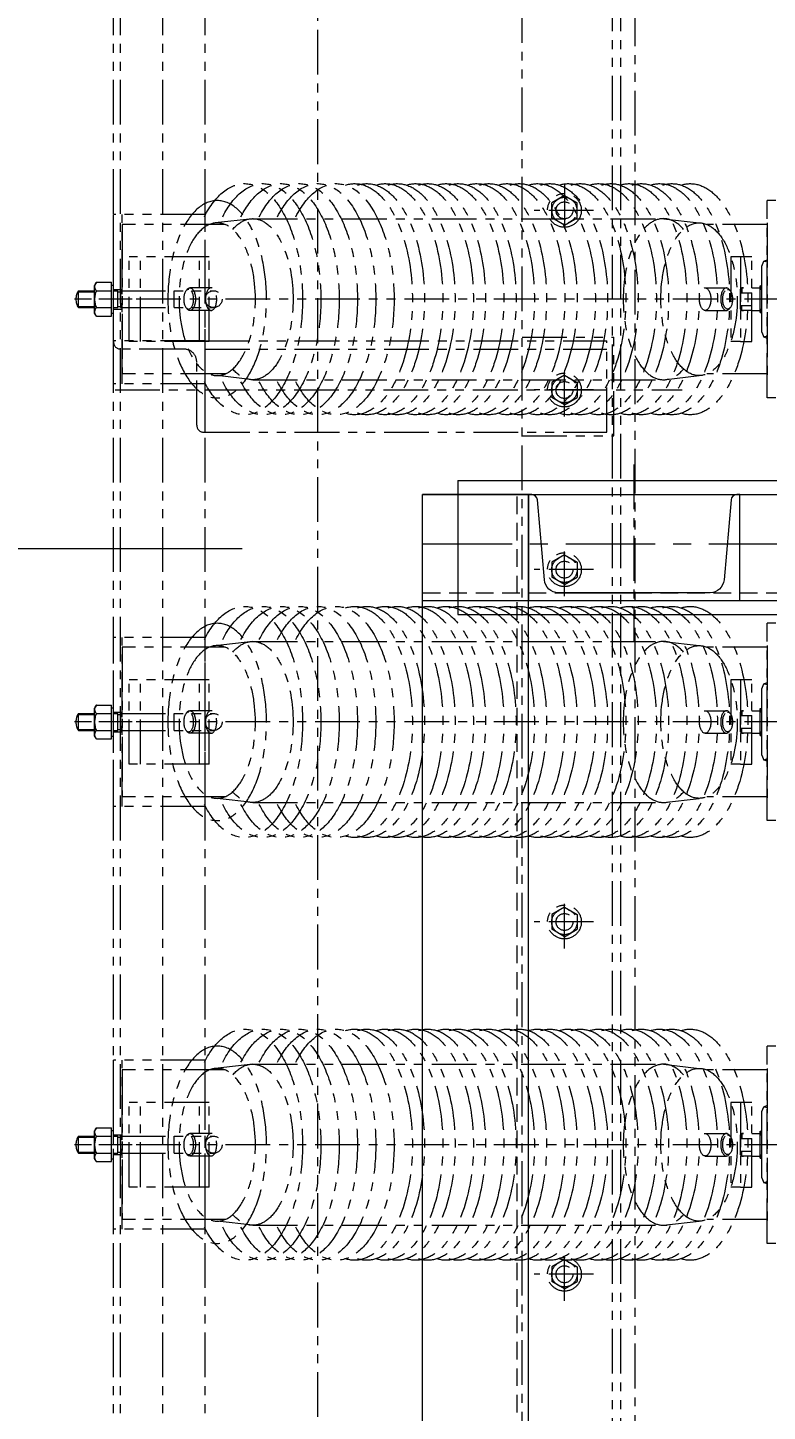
# Model space of a CAD drawing. Header units: millimetres. Extents: x -243837 to -5443, y 40 to 285140.
# Drawn here: x -191716 to -191191, y 78902 to 79884 of the extents above; entities that cross this region are included whole.
import ezdxf

# ---------------------------------------------------------------- set-up
doc = ezdxf.new("R2010")
doc.units = ezdxf.units.MM
for name, pattern in [('CENTER', [50.8, 31.75, -6.35, 6.35, -6.35]), ('HIDDEN', [0.375, 0.25, -0.125]), ('PHANTOM', [63.5, 31.75, -6.35, 6.35, -6.35, 6.35, -6.35])]:
    doc.linetypes.add(name, pattern=pattern)
for name, color, linetype, lineweight in [('2', 3, 'Continuous', 20), ('CEN', 1, 'CENTER', 9), ('HIDDEN', 2, 'HIDDEN', 0), ('PHANTAM', 21, 'PHANTOM', 0), ('R-OBJECT', 2, 'Continuous', 20)]:
    doc.layers.add(name, color=color, linetype=linetype, lineweight=lineweight)
doc.styles.add('KA', font='romans.shx', dxfattribs={"width": 0.7})
doc.dimstyles.new('rakesh$0', dxfattribs={"dimscale": 160, "dimtxt": 2.5, "dimasz": 1, "dimexe": 0.8, "dimexo": 0.8, "dimgap": 1, "dimtad": 1, "dimdec": 0, "dimzin": 0, "dimdsep": 46, "dimtxsty": 'KA', "dimblk": 'OBLIQUE', "dimcen": 1.5, "dimclrd": 1, "dimclre": 1, "dimclrt": 2, "dimadec": 0, "dimazin": 0, "dimtfac": 1, "dimtdec": 0, "dimtmove": 0, "dimatfit": 2, "dimfxl": 1, "dimtolj": 1, "dimtzin": 0, "dimlwd": -1, "dimlwe": -1, "dimarcsym": 1})

# ---------------------------------------------------------------- blocks, each defined once
blk = doc.blocks.new('DDFDFDFFSDF')
at = {"layer": 'PHANTAM'}
for p, q in [((-645, 574.86, 1.04), (-645, 4894.73, 5.7)), ((-640, 574.86, -165.8), (-640, 4894.73, -161.14)), ((-610, 574.86, 1.04), (-610, 4894.73, 5.7)), ((-580, 574.86, 1.04), (-580, 4894.73, 5.7)), ((-500, -215.2, 165.86), (-500, 4894.73, 172.28)), ((-355, 1648.89, 8473.93), (-355, 4027.73, 6252.13)), ((-291, 1149.11, 3434.52), (-291, 4027.73, -2797.48)), ((-285, 1149.11, 5593.62), (-285, 4027.73, -638.38)), ((-275, 4027.73, 3892.87), (-275, 1149.11, 10124.87)), ((-325, 2755.22, 3997.96), (-325, 2719.46, 3997.96)), ((-325, 2746.89, 3997.96), (-334.04, 2741.67, 3997.96)), ((-334.04, 2731.23, 3997.96), (-334.04, 2741.67, 3997.96)), ((-325, 2746.89, 3997.96), (-315.97, 2741.67, 3997.96)), ((-315.97, 2731.23, 3997.96), (-315.97, 2741.67, 3997.96)), ((-181, 2603.39, 170.28), (-181, 2743.39, 170.28)), ((-175, 2743.39, 170.28), (-181, 2743.39, 170.28)), ((-645, 2613.39, 170.28), (-645, 2733.39, 170.28)), ((-580, 2733.39, 170.28), (-645, 2733.39, 170.28)), ((-639, 2613.39, 170.28), (-639, 2733.39, 170.28)), ((-580, 2726.43, 170.28), (-580, 2733.39, 170.28)), ((-546.21, 2730.54, 170.28), (-572.99, 2727.51, 170.28)), ((-546.21, 2730.54, 170.28), (-254.7, 2730.54, 170.28)), ((-304.39, 2736.45, 3997.96), (-346.39, 2736.45, 3997.96)), ((-325, 2726.01, 3997.96), (-334.04, 2731.23, 3997.96)), ((-325, 2726.01, 3997.96), (-315.97, 2731.23, 3997.96)), ((-254.7, 2730.54, 170.28), (-229.45, 2727.59, 170.28)), ((-565.86, 2726.43, 170.28), (-639, 2726.43, 170.28)), ((-639, 2726.43, 170.28), (-639, 2620.36, 170.28)), ((-580, 2620.36, 170.28), (-580, 2726.43, 170.28)), ((-181, 2726.43, 170.28), (-223.86, 2726.43, 170.28)), ((-181, 2727.59, 170.28), (-181, 2619.19, 170.28)), ((-634, 2643.39, 170.28), (-634, 2703.39, 170.28)), ((-577.16, 2703.39, 170.28), (-634, 2703.39, 170.28)), ((-626, 2643.39, 170.28), (-626, 2703.39, 170.28)), ((-584.08, 2643.39, 170.28), (-584.08, 2703.39, 170.28)), ((-577.16, 2643.39, 170.28), (-577.16, 2703.39, 170.28)), ((-206.93, 2703.39, 170.28), (-206.93, 2643.39, 170.28)), ((-200, 2703.39, 170.28), (-206.88, 2703.39, 170.28)), ((-192, 2703.39, 170.28), (-200, 2703.39, 170.28)), ((-200, 2703.39, 170.28), (-200, 2643.39, 170.28)), ((-192, 2643.39, 170.28), (-192, 2703.39, 170.28)), ((-184.9, 2696.89, 170.28), (-183.4, 2700.39, 170.28)), ((-181, 2699.67, 170.28), (-183.4, 2700.39, 170.28)), ((-181, 2701.17, 170.28), (-183.15, 2700.39, 170.28)), ((-181, 2699.75, 170.28), (-183.15, 2700.39, 170.28)), ((-184.9, 2681.39, 170.28), (-184.9, 2696.89, 170.28)), ((-657.25, 2685.39, 170.28), (-658.5, 2683.23, 170.28)), ((-658.5, 2663.56, 170.28), (-658.5, 2683.23, 170.28)), ((-657.25, 2685.39, 170.28), (-646.5, 2685.39, 170.28)), ((-646.5, 2661.39, 170.28), (-646.5, 2685.39, 170.28)), ((-646.5, 2683.39, 170.28), (-645, 2683.39, 170.28)), ((-575.78, 2681.39, 170.28), (-590.85, 2681.39, 170.28)), ((-225.12, 2681.39, 170.28), (-210.06, 2681.39, 170.28)), ((-200, 2680.39, 170.28), (-199, 2681.39, 170.28)), ((-199, 2681.39, 170.28), (-200, 2680.39, 170.28)), ((-199, 2681.39, 170.28), (-198, 2681.39, 170.28)), ((-198, 2681.39, 170.28), (-199, 2681.39, 170.28)), ((-199, 2681.39, 170.28), (-199, 2677.89, 170.28)), ((-199, 2677.89, 170.28), (-199, 2681.39, 170.28)), ((-192, 2681.39, 170.28), (-186, 2681.39, 170.28)), ((-186, 2682.94, 170.28), (-184.9, 2682.94, 170.28)), ((-186, 2663.84, 170.28), (-186, 2682.94, 170.28)), ((-184.9, 2681.84, 170.28), (-186, 2682.94, 170.28)), ((-184.9, 2681.14, 170.28), (-186, 2682.24, 170.28)), ((-184.96, 2680.49, 170.28), (-186, 2681.53, 170.28)), ((-186, 2665.39, 170.28), (-186, 2681.39, 170.28)), ((-185.67, 2680.49, 170.28), (-186, 2680.82, 170.28)), ((-186, 2680.49, 170.28), (-184.9, 2680.49, 170.28)), ((-184.9, 2682.55, 170.28), (-185.29, 2682.94, 170.28)), ((-184.9, 2663.84, 170.28), (-184.9, 2682.94, 170.28)), ((-184.9, 2665.39, 170.28), (-184.9, 2681.39, 170.28)), ((672.71, 2673.39, 170.28), (-672.71, 2673.39, 170.28)), ((-670, 2667.39, 170.28), (-670, 2679.39, 170.28)), ((-670, 2679.39, 170.28), (-658.5, 2679.39, 170.28)), ((-670, 2678.64, 170.28), (-658.5, 2678.64, 170.28)), ((-657.25, 2679.39, 170.28), (-646.5, 2679.39, 170.28)), ((-631.94, 2673.39, 170.28), (-655.45, 2673.39, 170.28)), ((-645, 2680.39, 170.28), (-639, 2680.39, 170.28)), ((-645, 2680.39, 170.28), (-639, 2680.39, 170.28)), ((-645, 2679.39, 170.28), (-642, 2679.39, 170.28)), ((-642, 2667.39, 170.28), (-642, 2679.39, 170.28)), ((-642, 2678.64, 170.28), (-640, 2678.64, 170.28)), ((-640, 2679.39, 170.28), (-574, 2679.39, 170.28)), ((-640, 2679.39, 170.28), (-640, 2667.39, 170.28)), ((-634, 2673.39, 170.28), (-639, 2673.39, 170.28)), ((-602, 2667.39, 170.28), (-602, 2679.39, 170.28)), ((-200, 2666.39, 170.28), (-200, 2680.39, 170.28)), ((-200, 2666.39, 170.28), (-200, 2680.39, 170.28)), ((-200, 2677.89, 170.28), (-192, 2677.89, 170.28)), ((-192, 2668.89, 170.28), (-192, 2677.89, 170.28)), ((-181, 2673.39, 170.28), (-192, 2673.39, 170.28)), ((-670, 2668.14, 170.28), (-657.55, 2668.14, 170.28)), ((-670, 2667.39, 170.28), (-658.5, 2667.39, 170.28)), ((-657.25, 2661.39, 170.28), (-658.5, 2663.56, 170.28)), ((-657.25, 2667.39, 170.28), (-646.5, 2667.39, 170.28)), ((-657.25, 2661.39, 170.28), (-646.5, 2661.39, 170.28)), ((-646.5, 2663.39, 170.28), (-645, 2663.39, 170.28)), ((-645, 2667.39, 170.28), (-642, 2667.39, 170.28)), ((-645, 2666.39, 170.28), (-639, 2666.39, 170.28)), ((-645, 2666.39, 170.28), (-638.77, 2666.39, 170.28)), ((-642, 2668.14, 170.28), (-640, 2668.14, 170.28)), ((-640, 2667.39, 170.28), (-574, 2667.39, 170.28)), ((-575.78, 2665.39, 170.28), (-590.85, 2665.39, 170.28)), ((-580, 2659.39, 170.28), (-580, 2663.39, 170.28)), ((-225.12, 2665.39, 170.28), (-210.06, 2665.39, 170.28)), ((-200, 2668.89, 170.28), (-192, 2668.89, 170.28)), ((-200, 2666.39, 170.28), (-199, 2665.39, 170.28)), ((-200, 2666.39, 170.28), (-199, 2665.39, 170.28)), ((-199, 2665.39, 170.28), (-200, 2666.39, 170.28)), ((-192, 2665.39, 170.28), (-200, 2665.39, 170.28)), ((-199, 2665.39, 170.28), (-199, 2668.89, 170.28)), ((-199, 2665.39, 170.28), (-199, 2668.89, 170.28)), ((-199, 2665.39, 170.28), (-198, 2665.39, 170.28)), ((-198, 2665.39, 170.28), (-199, 2665.39, 170.28)), ((-192, 2665.39, 170.28), (-186, 2665.39, 170.28)), ((-186, 2666.29, 170.28), (-184.9, 2666.29, 170.28)), ((-184.9, 2664.87, 170.28), (-186, 2665.97, 170.28)), ((-184.9, 2664.17, 170.28), (-186, 2665.27, 170.28)), ((-185.28, 2663.84, 170.28), (-186, 2664.56, 170.28)), ((-185.99, 2663.84, 170.28), (-186, 2663.85, 170.28)), ((-186, 2663.84, 170.28), (-184.9, 2663.84, 170.28)), ((-184.9, 2665.58, 170.28), (-185.61, 2666.29, 170.28)), ((-184.9, 2666.29, 170.28), (-184.91, 2666.29, 170.28)), ((-184.9, 2649.89, 170.28), (-184.9, 2665.39, 170.28)), ((-580, 2653.39, 170.28), (-580, 2659.39, 170.28)), ((-645, 2643.96, 8699.03), (-645, 2642.96, 8699.03)), ((-580, 2643.96, 8699.03), (-645, 2643.96, 8699.03)), ((-577.16, 2643.39, 170.28), (-634, 2643.39, 170.28)), ((-580, 2643.96, 8248.1), (-295, 2643.96, 9918.33)), ((-580, 2578.96, 8699.03), (-580, 2643.96, 8699.03)), ((-355, 2646.46, 10008.11), (-290, 2646.46, 9926.24)), ((-295, 2578.96, 6687.57), (-295, 2643.96, 6687.57)), ((-290, 2576.46, 6687.57), (-290, 2646.46, 6687.57)), ((-200, 2643.39, 170.28), (-206.88, 2643.39, 170.28)), ((-200, 2643.39, 170.28), (-192, 2643.39, 170.28)), ((-184.9, 2649.89, 170.28), (-183.4, 2646.39, 170.28)), ((-181, 2647.11, 170.28), (-183.4, 2646.39, 170.28)), ((-181, 2647.04, 170.28), (-183.15, 2646.39, 170.28)), ((-181, 2645.62, 170.28), (-183.15, 2646.39, 170.28)), ((-595, 2637.96, 8699.03), (-640, 2637.96, 8699.03)), ((-580, 2637.96, 8305.97), (-295, 2637.96, 9957.37)), ((-586, 2583.96, 8699.03), (-586, 2628.96, 8699.03)), ((-325, 2590.19, 11712.56), (-325, 2625.95, 11712.56)), ((-580, 2613.39, 170.28), (-645, 2613.39, 170.28)), ((-565.86, 2620.36, 170.28), (-639, 2620.36, 170.28)), ((-580, 2613.39, 170.28), (-580, 2620.36, 170.28)), ((-546.21, 2616.24, 170.28), (-571.45, 2619.19, 170.28)), ((-546.21, 2616.24, 170.28), (-254.7, 2616.24, 170.28)), ((-325, 2619.4, 11712.56), (-334.04, 2614.18, 11712.56)), ((-334.04, 2614.18, 11712.56), (-334.04, 2603.74, 11712.56)), ((-325, 2619.4, 11712.56), (-315.97, 2614.18, 11712.56)), ((-315.97, 2614.18, 11712.56), (-315.97, 2603.74, 11712.56)), ((-254.7, 2616.24, 170.28), (-229.45, 2619.19, 170.28)), ((-181, 2620.36, 170.28), (-223.86, 2620.36, 170.28)), ((-643.95, 2608.96, 8210.16), (-241.37, 2608.96, 9744.34)), ((-304.39, 2608.96, 11712.56), (-346.39, 2608.96, 11712.56)), ((-325, 2598.52, 11712.56), (-334.04, 2603.74, 11712.56)), ((-325, 2598.52, 11712.56), (-315.97, 2603.74, 11712.56)), ((-175, 2603.39, 170.28), (-181, 2603.39, 170.28)), ((-581, 2578.96, 8699.03), (-580, 2578.96, 8699.03)), ((-581, 2578.96, 8699.03), (-580, 2578.96, 8699.03)), ((-580, 2578.96, 8248.1), (-295, 2578.96, 9918.33)), ((-355, 2576.46, 10012.43), (-290, 2576.46, 9931.73)), ((-325, 2462.7, 3997.96), (-325, 2498.46, 3997.96)), ((-325, 2491.91, 3997.96), (-334.04, 2486.69, 3997.96)), ((-334.04, 2486.69, 3997.96), (-334.04, 2476.24, 3997.96)), ((-325, 2491.91, 3997.96), (-315.97, 2486.69, 3997.96)), ((-315.97, 2486.69, 3997.96), (-315.97, 2476.24, 3997.96)), ((-304.39, 2481.47, 3997.96), (-346.39, 2481.47, 3997.96)), ((-325, 2471.02, 3997.96), (-334.04, 2476.24, 3997.96)), ((-325, 2471.02, 3997.96), (-315.97, 2476.24, 3997.96)), ((-181, 2303.39, 170.28), (-181, 2443.39, 170.28)), ((-175, 2443.39, 170.28), (-181, 2443.39, 170.28)), ((-645, 2313.39, 170.28), (-645, 2433.39, 170.28)), ((-580, 2433.39, 170.28), (-645, 2433.39, 170.28)), ((-639, 2313.39, 170.28), (-639, 2433.39, 170.28)), ((-565.86, 2426.43, 170.28), (-639, 2426.43, 170.28)), ((-639, 2426.43, 170.28), (-639, 2320.36, 170.28)), ((-580, 2426.43, 170.28), (-580, 2433.39, 170.28)), ((-580, 2320.36, 170.28), (-580, 2426.43, 170.28)), ((-546.21, 2430.54, 170.28), (-572.99, 2427.51, 170.28)), ((-546.21, 2430.54, 170.28), (-254.7, 2430.54, 170.28)), ((-254.7, 2430.54, 170.28), (-229.45, 2427.59, 170.28)), ((-181, 2426.43, 170.28), (-223.86, 2426.43, 170.28)), ((-181, 2427.59, 170.28), (-181, 2319.19, 170.28)), ((-634, 2343.39, 170.28), (-634, 2403.39, 170.28)), ((-577.16, 2403.39, 170.28), (-634, 2403.39, 170.28)), ((-626, 2343.39, 170.28), (-626, 2403.39, 170.28)), ((-584.08, 2343.39, 170.28), (-584.08, 2403.39, 170.28)), ((-577.16, 2343.39, 170.28), (-577.16, 2403.39, 170.28)), ((-206.93, 2403.39, 170.28), (-206.93, 2343.39, 170.28)), ((-200, 2403.39, 170.28), (-206.88, 2403.39, 170.28)), ((-192, 2403.39, 170.28), (-200, 2403.39, 170.28)), ((-200, 2403.39, 170.28), (-200, 2343.39, 170.28)), ((-192, 2343.39, 170.28), (-192, 2403.39, 170.28)), ((-184.9, 2396.89, 170.28), (-183.4, 2400.39, 170.28)), ((-184.9, 2381.39, 170.28), (-184.9, 2396.89, 170.28)), ((-181, 2399.67, 170.28), (-183.4, 2400.39, 170.28)), ((-181, 2401.17, 170.28), (-183.15, 2400.39, 170.28)), ((-181, 2399.75, 170.28), (-183.15, 2400.39, 170.28)), ((-670, 2367.39, 170.28), (-670, 2379.39, 170.28)), ((-670, 2379.39, 170.28), (-658.5, 2379.39, 170.28)), ((-670, 2378.64, 170.28), (-658.5, 2378.64, 170.28)), ((-657.25, 2385.39, 170.28), (-658.5, 2383.23, 170.28)), ((-658.5, 2363.56, 170.28), (-658.5, 2383.23, 170.28)), ((-657.25, 2385.39, 170.28), (-646.5, 2385.39, 170.28)), ((-657.25, 2379.39, 170.28), (-646.5, 2379.39, 170.28)), ((-646.5, 2361.39, 170.28), (-646.5, 2385.39, 170.28)), ((-646.5, 2383.39, 170.28), (-645, 2383.39, 170.28)), ((-645, 2380.39, 170.28), (-639, 2380.39, 170.28)), ((-645, 2380.39, 170.28), (-639, 2380.39, 170.28)), ((-645, 2379.39, 170.28), (-642, 2379.39, 170.28)), ((-642, 2367.39, 170.28), (-642, 2379.39, 170.28)), ((-642, 2378.64, 170.28), (-640, 2378.64, 170.28)), ((-640, 2379.39, 170.28), (-574, 2379.39, 170.28)), ((-640, 2379.39, 170.28), (-640, 2367.39, 170.28)), ((-602, 2367.39, 170.28), (-602, 2379.39, 170.28)), ((-575.78, 2381.39, 170.28), (-590.85, 2381.39, 170.28)), ((-225.12, 2381.39, 170.28), (-210.06, 2381.39, 170.28)), ((-200, 2380.39, 170.28), (-199, 2381.39, 170.28)), ((-199, 2381.39, 170.28), (-200, 2380.39, 170.28)), ((-200, 2366.39, 170.28), (-200, 2380.39, 170.28)), ((-200, 2366.39, 170.28), (-200, 2380.39, 170.28)), ((-200, 2377.89, 170.28), (-192, 2377.89, 170.28)), ((-199, 2381.39, 170.28), (-198, 2381.39, 170.28)), ((-198, 2381.39, 170.28), (-199, 2381.39, 170.28)), ((-199, 2381.39, 170.28), (-199, 2377.89, 170.28)), ((-199, 2377.89, 170.28), (-199, 2381.39, 170.28)), ((-192, 2381.39, 170.28), (-186, 2381.39, 170.28)), ((-192, 2368.89, 170.28), (-192, 2377.89, 170.28)), ((-186, 2382.94, 170.28), (-184.9, 2382.94, 170.28)), ((-186, 2363.84, 170.28), (-186, 2382.94, 170.28)), ((-184.9, 2381.32, 170.28), (-186, 2382.42, 170.28)), ((-184.9, 2380.62, 170.28), (-186, 2381.72, 170.28)), ((-186, 2365.39, 170.28), (-186, 2381.39, 170.28)), ((-185.48, 2380.49, 170.28), (-186, 2381.01, 170.28)), ((-186, 2380.49, 170.28), (-184.9, 2380.49, 170.28)), ((-184.9, 2382.03, 170.28), (-185.81, 2382.94, 170.28)), ((-184.9, 2382.74, 170.28), (-185.11, 2382.94, 170.28)), ((-184.9, 2363.84, 170.28), (-184.9, 2382.94, 170.28)), ((-184.9, 2365.39, 170.28), (-184.9, 2381.39, 170.28)), ((672.71, 2373.39, 170.28), (-672.71, 2373.39, 170.28)), ((-670, 2368.14, 170.28), (-657.55, 2368.14, 170.28)), ((-670, 2367.39, 170.28), (-658.5, 2367.39, 170.28)), ((-657.25, 2367.39, 170.28), (-646.5, 2367.39, 170.28)), ((-631.94, 2373.39, 170.28), (-655.45, 2373.39, 170.28)), ((-645, 2367.39, 170.28), (-642, 2367.39, 170.28)), ((-645, 2366.39, 170.28), (-639, 2366.39, 170.28)), ((-645, 2366.39, 170.28), (-638.77, 2366.39, 170.28)), ((-642, 2368.14, 170.28), (-640, 2368.14, 170.28)), ((-640, 2367.39, 170.28), (-574, 2367.39, 170.28)), ((-634, 2373.39, 170.28), (-639, 2373.39, 170.28)), ((-200, 2368.89, 170.28), (-192, 2368.89, 170.28)), ((-200, 2366.39, 170.28), (-199, 2365.39, 170.28)), ((-200, 2366.39, 170.28), (-199, 2365.39, 170.28)), ((-199, 2365.39, 170.28), (-200, 2366.39, 170.28)), ((-199, 2365.39, 170.28), (-199, 2368.89, 170.28)), ((-199, 2365.39, 170.28), (-199, 2368.89, 170.28)), ((-181, 2373.39, 170.28), (-192, 2373.39, 170.28)), ((-657.25, 2361.39, 170.28), (-658.5, 2363.56, 170.28)), ((-657.25, 2361.39, 170.28), (-646.5, 2361.39, 170.28)), ((-646.5, 2363.39, 170.28), (-645, 2363.39, 170.28)), ((-575.78, 2365.39, 170.28), (-590.85, 2365.39, 170.28)), ((-580, 2359.39, 170.28), (-580, 2363.39, 170.28)), ((-580, 2353.39, 170.28), (-580, 2359.39, 170.28)), ((-225.12, 2365.39, 170.28), (-210.06, 2365.39, 170.28)), ((-192, 2365.39, 170.28), (-200, 2365.39, 170.28)), ((-199, 2365.39, 170.28), (-198, 2365.39, 170.28)), ((-198, 2365.39, 170.28), (-199, 2365.39, 170.28)), ((-192, 2365.39, 170.28), (-186, 2365.39, 170.28)), ((-186, 2366.29, 170.28), (-184.9, 2366.29, 170.28)), ((-184.9, 2365.06, 170.28), (-186, 2366.16, 170.28)), ((-184.9, 2364.35, 170.28), (-186, 2365.45, 170.28)), ((-185.1, 2363.84, 170.28), (-186, 2364.75, 170.28)), ((-185.81, 2363.84, 170.28), (-186, 2364.04, 170.28)), ((-186, 2363.84, 170.28), (-184.9, 2363.84, 170.28)), ((-184.9, 2365.77, 170.28), (-185.43, 2366.29, 170.28)), ((-184.9, 2349.89, 170.28), (-184.9, 2365.39, 170.28)), ((-184.9, 2349.89, 170.28), (-183.4, 2346.39, 170.28)), ((-181, 2347.11, 170.28), (-183.4, 2346.39, 170.28)), ((-181, 2347.04, 170.28), (-183.15, 2346.39, 170.28)), ((-577.16, 2343.39, 170.28), (-634, 2343.39, 170.28)), ((-200, 2343.39, 170.28), (-206.88, 2343.39, 170.28)), ((-200, 2343.39, 170.28), (-192, 2343.39, 170.28)), ((-181, 2345.62, 170.28), (-183.15, 2346.39, 170.28)), ((-565.86, 2320.36, 170.28), (-639, 2320.36, 170.28)), ((-580, 2313.39, 170.28), (-580, 2320.36, 170.28)), ((-546.21, 2316.24, 170.28), (-571.45, 2319.19, 170.28)), ((-254.7, 2316.24, 170.28), (-229.45, 2319.19, 170.28)), ((-181, 2320.36, 170.28), (-223.86, 2320.36, 170.28)), ((-580, 2313.39, 170.28), (-645, 2313.39, 170.28)), ((-546.21, 2316.24, 170.28), (-254.7, 2316.24, 170.28)), ((-175, 2303.39, 170.28), (-181, 2303.39, 170.28)), ((-325, 2241.91, 3997.96), (-334.04, 2236.69, 3997.96)), ((-325, 2212.7, 3997.96), (-325, 2248.46, 3997.96)), ((-325, 2241.91, 3997.96), (-315.97, 2236.69, 3997.96)), ((-304.39, 2231.47, 3997.96), (-346.39, 2231.47, 3997.96)), ((-334.04, 2236.69, 3997.96), (-334.04, 2226.24, 3997.96)), ((-315.97, 2236.69, 3997.96), (-315.97, 2226.24, 3997.96)), ((-325, 2221.02, 3997.96), (-334.04, 2226.24, 3997.96)), ((-325, 2221.02, 3997.96), (-315.97, 2226.24, 3997.96)), ((-181, 2003.39, 170.28), (-181, 2143.39, 170.28)), ((-175, 2143.39, 170.28), (-181, 2143.39, 170.28)), ((-645, 2013.39, 170.28), (-645, 2133.39, 170.28)), ((-580, 2133.39, 170.28), (-645, 2133.39, 170.28)), ((-639, 2013.39, 170.28), (-639, 2133.39, 170.28)), ((-580, 2126.43, 170.28), (-580, 2133.39, 170.28)), ((-565.86, 2126.43, 170.28), (-639, 2126.43, 170.28)), ((-639, 2126.43, 170.28), (-639, 2020.36, 170.28)), ((-580, 2020.36, 170.28), (-580, 2126.43, 170.28)), ((-546.21, 2130.54, 170.28), (-572.99, 2127.51, 170.28)), ((-546.21, 2130.54, 170.28), (-254.7, 2130.54, 170.28)), ((-254.7, 2130.54, 170.28), (-229.45, 2127.59, 170.28)), ((-181, 2126.43, 170.28), (-223.86, 2126.43, 170.28)), ((-181, 2127.59, 170.28), (-181, 2019.19, 170.28)), ((-634, 2043.39, 170.28), (-634, 2103.39, 170.28)), ((-577.16, 2103.39, 170.28), (-634, 2103.39, 170.28)), ((-626, 2043.39, 170.28), (-626, 2103.39, 170.28)), ((-584.08, 2043.39, 170.28), (-584.08, 2103.39, 170.28)), ((-577.16, 2043.39, 170.28), (-577.16, 2103.39, 170.28)), ((-206.93, 2103.39, 170.28), (-206.93, 2043.39, 170.28)), ((-200, 2103.39, 170.28), (-206.88, 2103.39, 170.28)), ((-192, 2103.39, 170.28), (-200, 2103.39, 170.28)), ((-200, 2103.39, 170.28), (-200, 2043.39, 170.28)), ((-192, 2043.39, 170.28), (-192, 2103.39, 170.28)), ((-184.9, 2096.89, 170.28), (-183.4, 2100.39, 170.28)), ((-184.9, 2081.39, 170.28), (-184.9, 2096.89, 170.28)), ((-181, 2099.67, 170.28), (-183.4, 2100.39, 170.28)), ((-181, 2101.17, 170.28), (-183.15, 2100.39, 170.28)), ((-181, 2099.75, 170.28), (-183.15, 2100.39, 170.28)), ((-657.25, 2085.39, 170.28), (-658.5, 2083.23, 170.28)), ((-658.5, 2063.56, 170.28), (-658.5, 2083.23, 170.28)), ((-657.25, 2085.39, 170.28), (-646.5, 2085.39, 170.28)), ((-646.5, 2061.39, 170.28), (-646.5, 2085.39, 170.28)), ((-646.5, 2083.39, 170.28), (-645, 2083.39, 170.28)), ((-186, 2082.94, 170.28), (-184.9, 2082.94, 170.28)), ((-186, 2063.84, 170.28), (-186, 2082.94, 170.28)), ((-184.9, 2081.51, 170.28), (-186, 2082.61, 170.28)), ((-184.9, 2080.8, 170.28), (-186, 2081.9, 170.28)), ((-184.9, 2082.22, 170.28), (-185.63, 2082.94, 170.28)), ((-184.9, 2082.92, 170.28), (-184.92, 2082.94, 170.28)), ((-184.9, 2063.84, 170.28), (-184.9, 2082.94, 170.28)), ((672.71, 2073.39, 170.28), (-672.71, 2073.39, 170.28)), ((-670, 2067.39, 170.28), (-670, 2079.39, 170.28)), ((-670, 2079.39, 170.28), (-658.5, 2079.39, 170.28)), ((-670, 2078.64, 170.28), (-658.5, 2078.64, 170.28)), ((-657.25, 2079.39, 170.28), (-646.5, 2079.39, 170.28)), ((-631.94, 2073.39, 170.28), (-655.45, 2073.39, 170.28)), ((-645, 2080.39, 170.28), (-639, 2080.39, 170.28)), ((-645, 2080.39, 170.28), (-639, 2080.39, 170.28)), ((-645, 2079.39, 170.28), (-642, 2079.39, 170.28)), ((-642, 2067.39, 170.28), (-642, 2079.39, 170.28)), ((-642, 2078.64, 170.28), (-640, 2078.64, 170.28)), ((-640, 2079.39, 170.28), (-574, 2079.39, 170.28)), ((-640, 2079.39, 170.28), (-640, 2067.39, 170.28)), ((-634, 2073.39, 170.28), (-639, 2073.39, 170.28)), ((-602, 2067.39, 170.28), (-602, 2079.39, 170.28)), ((-575.78, 2081.39, 170.28), (-590.85, 2081.39, 170.28)), ((-225.12, 2081.39, 170.28), (-210.06, 2081.39, 170.28)), ((-200, 2080.39, 170.28), (-199, 2081.39, 170.28)), ((-199, 2081.39, 170.28), (-200, 2080.39, 170.28)), ((-200, 2066.39, 170.28), (-200, 2080.39, 170.28)), ((-200, 2066.39, 170.28), (-200, 2080.39, 170.28)), ((-200, 2077.89, 170.28), (-192, 2077.89, 170.28)), ((-199, 2081.39, 170.28), (-198, 2081.39, 170.28)), ((-198, 2081.39, 170.28), (-199, 2081.39, 170.28)), ((-199, 2081.39, 170.28), (-199, 2077.89, 170.28)), ((-199, 2077.89, 170.28), (-199, 2081.39, 170.28)), ((-192, 2081.39, 170.28), (-186, 2081.39, 170.28)), ((-192, 2068.89, 170.28), (-192, 2077.89, 170.28)), ((-181, 2073.39, 170.28), (-192, 2073.39, 170.28)), ((-186, 2065.39, 170.28), (-186, 2081.39, 170.28)), ((-185.3, 2080.49, 170.28), (-186, 2081.2, 170.28)), ((-186, 2080.49, 170.28), (-184.9, 2080.49, 170.28)), ((-184.9, 2065.39, 170.28), (-184.9, 2081.39, 170.28)), ((-670, 2068.14, 170.28), (-657.55, 2068.14, 170.28)), ((-670, 2067.39, 170.28), (-658.5, 2067.39, 170.28)), ((-657.25, 2061.39, 170.28), (-658.5, 2063.56, 170.28)), ((-657.25, 2067.39, 170.28), (-646.5, 2067.39, 170.28)), ((-646.5, 2063.39, 170.28), (-645, 2063.39, 170.28)), ((-645, 2067.39, 170.28), (-642, 2067.39, 170.28)), ((-645, 2066.39, 170.28), (-639, 2066.39, 170.28)), ((-645, 2066.39, 170.28), (-638.77, 2066.39, 170.28)), ((-642, 2068.14, 170.28), (-640, 2068.14, 170.28)), ((-640, 2067.39, 170.28), (-574, 2067.39, 170.28)), ((-575.78, 2065.39, 170.28), (-590.85, 2065.39, 170.28)), ((-580, 2059.39, 170.28), (-580, 2063.39, 170.28)), ((-225.12, 2065.39, 170.28), (-210.06, 2065.39, 170.28)), ((-200, 2068.89, 170.28), (-192, 2068.89, 170.28)), ((-200, 2066.39, 170.28), (-199, 2065.39, 170.28)), ((-200, 2066.39, 170.28), (-199, 2065.39, 170.28)), ((-199, 2065.39, 170.28), (-200, 2066.39, 170.28)), ((-192, 2065.39, 170.28), (-200, 2065.39, 170.28)), ((-199, 2065.39, 170.28), (-199, 2068.89, 170.28)), ((-199, 2065.39, 170.28), (-199, 2068.89, 170.28)), ((-199, 2065.39, 170.28), (-198, 2065.39, 170.28)), ((-198, 2065.39, 170.28), (-199, 2065.39, 170.28)), ((-192, 2065.39, 170.28), (-186, 2065.39, 170.28)), ((-186, 2066.29, 170.28), (-184.9, 2066.29, 170.28)), ((-184.9, 2064.54, 170.28), (-186, 2065.64, 170.28)), ((-184.91, 2063.84, 170.28), (-186, 2064.93, 170.28)), ((-185.62, 2063.84, 170.28), (-186, 2064.23, 170.28)), ((-186, 2063.84, 170.28), (-184.9, 2063.84, 170.28)), ((-184.9, 2065.25, 170.28), (-185.95, 2066.29, 170.28)), ((-184.9, 2065.95, 170.28), (-185.24, 2066.29, 170.28)), ((-184.9, 2049.89, 170.28), (-184.9, 2065.39, 170.28)), ((-657.25, 2061.39, 170.28), (-646.5, 2061.39, 170.28)), ((-580, 2053.39, 170.28), (-580, 2059.39, 170.28)), ((-577.16, 2043.39, 170.28), (-634, 2043.39, 170.28)), ((-200, 2043.39, 170.28), (-206.88, 2043.39, 170.28)), ((-200, 2043.39, 170.28), (-192, 2043.39, 170.28)), ((-184.9, 2049.89, 170.28), (-183.4, 2046.39, 170.28)), ((-181, 2047.11, 170.28), (-183.4, 2046.39, 170.28)), ((-181, 2047.04, 170.28), (-183.15, 2046.39, 170.28)), ((-181, 2045.62, 170.28), (-183.15, 2046.39, 170.28)), ((-580, 2013.39, 170.28), (-645, 2013.39, 170.28)), ((-565.86, 2020.36, 170.28), (-639, 2020.36, 170.28)), ((-580, 2013.39, 170.28), (-580, 2020.36, 170.28)), ((-546.21, 2016.24, 170.28), (-571.45, 2019.19, 170.28)), ((-546.21, 2016.24, 170.28), (-254.7, 2016.24, 170.28)), ((-254.7, 2016.24, 170.28), (-229.45, 2019.19, 170.28)), ((-181, 2020.36, 170.28), (-223.86, 2020.36, 170.28)), ((-175, 2003.39, 170.28), (-181, 2003.39, 170.28)), ((-325, 1962.7, 3997.96), (-325, 1998.46, 3997.96)), ((-325, 1991.91, 3997.96), (-334.04, 1986.69, 3997.96)), ((-334.04, 1986.69, 3997.96), (-334.04, 1976.24, 3997.96)), ((-325, 1991.91, 3997.96), (-315.97, 1986.69, 3997.96)), ((-315.97, 1986.69, 3997.96), (-315.97, 1976.24, 3997.96)), ((-304.39, 1981.47, 3997.96), (-346.39, 1981.47, 3997.96)), ((-325, 1971.02, 3997.96), (-334.04, 1976.24, 3997.96)), ((-325, 1971.02, 3997.96), (-315.97, 1976.24, 3997.96))]:
    blk.add_line(p, q, dxfattribs=at)
for centre, radius in [((-325, 2736.45, 3997.96), 12), ((-325, 2736.45, 3997.96), 6), ((-574, 2673.39, 170.28), 6), ((-325, 2608.96, 11712.56), 12), ((-325, 2608.96, 11712.56), 6), ((-325, 2481.47, 3997.96), 12), ((-325, 2481.47, 3997.96), 6), ((-574, 2373.39, 170.28), 6), ((-325, 2231.47, 3997.96), 12), ((-325, 2231.47, 3997.96), 6), ((-574, 2073.39, 170.28), 6), ((-325, 1981.47, 3997.96), 12), ((-325, 1981.47, 3997.96), 6)]:
    blk.add_circle(centre, radius, dxfattribs=at)
for centre, radius, start, end in [((-654.25, 2682.39, 170.28), 4.24, 134.99997, 225.00003), ((-660.9, 2673.39, 170.28), 10.9, 146.60357, 213.39643), ((-643.48, 2673.39, 170.28), 15.02, 156.46342, 203.53658), ((-654.25, 2664.39, 170.28), 4.24, 134.99997, 225.00003), ((-640, 2642.96, 8699.03), 5, 180, 270), ((-595, 2628.96, 8699.03), 9, 0, 90), ((-581, 2583.96, 8699.03), 5, 180, 270), ((-660.9, 2373.39, 170.28), 10.9, 146.60357, 213.39643), ((-643.48, 2373.39, 170.28), 15.02, 156.46342, 203.53658), ((-654.25, 2382.39, 170.28), 4.24, 134.99997, 225.00003), ((-654.25, 2364.39, 170.28), 4.24, 134.99997, 225.00003), ((-654.25, 2082.39, 170.28), 4.24, 134.99997, 225.00003), ((-660.9, 2073.39, 170.28), 10.9, 146.60357, 213.39643), ((-643.48, 2073.39, 170.28), 15.02, 156.46342, 203.53658), ((-654.25, 2064.39, 170.28), 4.24, 134.99997, 225.00003)]:
    blk.add_arc(centre, radius, start, end, dxfattribs=at)
at = {"layer": 'PHANTAM', "extrusion": (0, 0, -1)}
for centre, major_axis, start_param, end_param in [((-551.88, 2673.39, 170.28), (0, 82), 5.507893, 10.200071), ((-538.89, 2673.39, 170.28), (0, 82), 5.507893, 10.200071), ((-525.9, 2673.39, 170.28), (0, 82), 5.507893, 10.200071), ((-512.91, 2673.39, 170.28), (0, 82), 5.507893, 10.200071), ((-499.92, 2673.39, 170.28), (0, 82), 5.507893, 10.200071), ((-486.93, 2673.39, 170.28), (0, 82), 5.507893, 10.200071), ((-473.94, 2673.39, 170.28), (0, 82), 6.124096, 9.583867), ((-465.28, 2673.39, 170.28), (0, 82), 6.124096, 9.583867), ((-452.29, 2673.39, 170.28), (0, 82), 6.124096, 9.583867), ((-443.63, 2673.39, 170.28), (0, 82), 6.124096, 9.583867), ((-430.64, 2673.39, 170.28), (0, 82), 6.124096, 9.583867), ((-421.98, 2673.39, 170.28), (0, 82), 6.124096, 9.583867), ((-408.99, 2673.39, 170.28), (0, 82), 6.124096, 9.583867), ((-400.33, 2673.39, 170.28), (0, 82), 6.124096, 9.583867), ((-387.34, 2673.39, 170.28), (0, 82), 6.124096, 9.583867), ((-378.68, 2673.39, 170.28), (0, 82), 6.124096, 9.583867), ((-365.68, 2673.39, 170.28), (0, 82), 6.124096, 9.583867), ((-357.02, 2673.39, 170.28), (0, 82), 6.124096, 9.583867), ((-344.03, 2673.39, 170.28), (0, 82), 6.124096, 9.583867), ((-335.37, 2673.39, 170.28), (0, 82), 6.124096, 9.583867), ((-322.38, 2673.39, 170.28), (0, 82), 6.124096, 9.583867), ((-313.72, 2673.39, 170.28), (0, 82), 6.124096, 9.583867), ((-300.73, 2673.39, 170.28), (0, 82), 6.124096, 9.583867), ((-292.07, 2673.39, 170.28), (0, 82), 6.124096, 9.583867), ((-279.08, 2673.39, 170.28), (0, 82), 6.124096, 9.583867), ((-270.42, 2673.39, 170.28), (0, 82), 6.124096, 9.583867), ((-257.43, 2673.39, 170.28), (0, 82), 6.124096, 9.583867), ((-248.77, 2673.39, 170.28), (0, 82), 6.124096, 9.583867), ((-235.78, 2673.39, 170.28), (0, 82), 6.124096, 9.583867), ((-546.21, 2673.39, 170.28), (0, 57.15), 5.761132, 9.946831), ((-590.85, 2673.39, 170.28), (0, 8), 5.576234, 10.13173), ((-551.88, 2373.39, 170.28), (0, 82), 5.507893, 10.200071), ((-538.89, 2373.39, 170.28), (0, 82), 5.507893, 10.200071), ((-525.9, 2373.39, 170.28), (0, 82), 5.507893, 10.200071), ((-512.91, 2373.39, 170.28), (0, 82), 5.507893, 10.200071), ((-499.92, 2373.39, 170.28), (0, 82), 5.507893, 10.200071), ((-486.93, 2373.39, 170.28), (0, 82), 5.507893, 10.200071), ((-473.94, 2373.39, 170.28), (0, 82), 6.124096, 9.583867), ((-465.28, 2373.39, 170.28), (0, 82), 6.124096, 9.583867), ((-452.29, 2373.39, 170.28), (0, 82), 6.124096, 9.583867), ((-443.63, 2373.39, 170.28), (0, 82), 6.124096, 9.583867), ((-430.64, 2373.39, 170.28), (0, 82), 6.124096, 9.583867), ((-421.98, 2373.39, 170.28), (0, 82), 6.124096, 9.583867), ((-408.99, 2373.39, 170.28), (0, 82), 6.124096, 9.583867), ((-400.33, 2373.39, 170.28), (0, 82), 6.124096, 9.583867), ((-387.34, 2373.39, 170.28), (0, 82), 6.124096, 9.583867), ((-378.68, 2373.39, 170.28), (0, 82), 6.124096, 9.583867), ((-365.68, 2373.39, 170.28), (0, 82), 6.124096, 9.583867), ((-357.02, 2373.39, 170.28), (0, 82), 6.124096, 9.583867), ((-344.03, 2373.39, 170.28), (0, 82), 6.124096, 9.583867), ((-335.37, 2373.39, 170.28), (0, 82), 6.124096, 9.583867), ((-322.38, 2373.39, 170.28), (0, 82), 6.124096, 9.583867), ((-313.72, 2373.39, 170.28), (0, 82), 6.124096, 9.583867), ((-300.73, 2373.39, 170.28), (0, 82), 6.124096, 9.583867), ((-292.07, 2373.39, 170.28), (0, 82), 6.124096, 9.583867), ((-279.08, 2373.39, 170.28), (0, 82), 6.124096, 9.583867), ((-270.42, 2373.39, 170.28), (0, 82), 6.124096, 9.583867), ((-257.43, 2373.39, 170.28), (0, 82), 6.124096, 9.583867), ((-248.77, 2373.39, 170.28), (0, 82), 6.124096, 9.583867), ((-235.78, 2373.39, 170.28), (0, 82), 6.124096, 9.583867), ((-546.21, 2373.39, 170.28), (0, 57.15), 5.761132, 9.946831), ((-590.85, 2373.39, 170.28), (0, 8), 5.576234, 10.13173), ((-551.88, 2073.39, 170.28), (0, 82), 5.507893, 10.200071), ((-538.89, 2073.39, 170.28), (0, 82), 5.507893, 10.200071), ((-525.9, 2073.39, 170.28), (0, 82), 5.507893, 10.200071), ((-512.91, 2073.39, 170.28), (0, 82), 5.507893, 10.200071), ((-499.92, 2073.39, 170.28), (0, 82), 5.507893, 10.200071), ((-486.93, 2073.39, 170.28), (0, 82), 5.507893, 10.200071), ((-473.94, 2073.39, 170.28), (0, 82), 6.124096, 9.583867), ((-465.28, 2073.39, 170.28), (0, 82), 6.124096, 9.583867), ((-452.29, 2073.39, 170.28), (0, 82), 6.124096, 9.583867), ((-443.63, 2073.39, 170.28), (0, 82), 6.124096, 9.583867), ((-430.64, 2073.39, 170.28), (0, 82), 6.124096, 9.583867), ((-421.98, 2073.39, 170.28), (0, 82), 6.124096, 9.583867), ((-408.99, 2073.39, 170.28), (0, 82), 6.124096, 9.583867), ((-400.33, 2073.39, 170.28), (0, 82), 6.124096, 9.583867), ((-387.34, 2073.39, 170.28), (0, 82), 6.124096, 9.583867), ((-378.68, 2073.39, 170.28), (0, 82), 6.124096, 9.583867), ((-365.68, 2073.39, 170.28), (0, 82), 6.124096, 9.583867), ((-357.02, 2073.39, 170.28), (0, 82), 6.124096, 9.583867), ((-344.03, 2073.39, 170.28), (0, 82), 6.124096, 9.583867), ((-335.37, 2073.39, 170.28), (0, 82), 6.124096, 9.583867), ((-322.38, 2073.39, 170.28), (0, 82), 6.124096, 9.583867), ((-313.72, 2073.39, 170.28), (0, 82), 6.124096, 9.583867), ((-300.73, 2073.39, 170.28), (0, 82), 6.124096, 9.583867), ((-292.07, 2073.39, 170.28), (0, 82), 6.124096, 9.583867), ((-279.08, 2073.39, 170.28), (0, 82), 6.124096, 9.583867), ((-270.42, 2073.39, 170.28), (0, 82), 6.124096, 9.583867), ((-257.43, 2073.39, 170.28), (0, 82), 6.124096, 9.583867), ((-248.77, 2073.39, 170.28), (0, 82), 6.124096, 9.583867), ((-235.78, 2073.39, 170.28), (0, 82), 6.124096, 9.583867), ((-546.21, 2073.39, 170.28), (0, 57.15), 5.761132, 9.946831), ((-590.85, 2073.39, 170.28), (0, 8), 5.576234, 10.13173)]:
    blk.add_ellipse(centre, major_axis=major_axis, ratio=0.5, start_param=start_param, end_param=end_param, dxfattribs=at)
for centre, major_axis, ratio in [((-571.45, 2673.39, 170.28), (0, 70), 0.5), ((-325, 2736.45, 3997.96), (6.39, 6.39), 1), ((-571.45, 2673.39, 170.28), (0, 54.2), 0.5), ((-575.78, 2673.39, 170.28), (0, 8), 0.5), ((-591.72, 2673.39, 170.28), (0, 7), 0.5), ((-571.45, 2373.39, 170.28), (0, 70), 0.5), ((-571.45, 2373.39, 170.28), (0, 54.2), 0.5), ((-591.72, 2373.39, 170.28), (0, 7), 0.5), ((-575.78, 2373.39, 170.28), (0, 8), 0.5), ((-571.45, 2073.39, 170.28), (0, 70), 0.5), ((-571.45, 2073.39, 170.28), (0, 54.2), 0.5), ((-591.72, 2073.39, 170.28), (0, 7), 0.5), ((-575.78, 2073.39, 170.28), (0, 8), 0.5)]:
    blk.add_ellipse(centre, major_axis=major_axis, ratio=ratio, dxfattribs=at)
at = {"layer": 'PHANTAM'}
for centre, major_axis, start_param, end_param in [((-254.7, 2673.39, 170.28), (0, 57.15), 5.761132, 9.946831), ((-210.06, 2673.39, 170.28), (0, 8), 5.576234, 10.13173), ((-254.7, 2373.39, 170.28), (0, 57.15), 5.761132, 9.946831), ((-210.06, 2373.39, 170.28), (0, 8), 5.576234, 10.13173), ((-254.7, 2073.39, 170.28), (0, 57.15), 5.761132, 9.946831), ((-210.06, 2073.39, 170.28), (0, 8), 5.576234, 10.13173)]:
    blk.add_ellipse(centre, major_axis=major_axis, ratio=0.5, start_param=start_param, end_param=end_param, dxfattribs=at)
for centre, major_axis, ratio in [((-229.45, 2673.39, 170.28), (0, 54.2), 0.5), ((-225.12, 2673.39, 170.28), (0, 8), 0.5), ((-209.19, 2673.39, 170.28), (0, 7), 0.5), ((-325, 2608.96, 11712.56), (6.39, -6.39), 1), ((-325, 2481.47, 3997.96), (6.39, -6.39), 1), ((-229.45, 2373.39, 170.28), (0, 54.2), 0.5), ((-225.12, 2373.39, 170.28), (0, 8), 0.5), ((-209.19, 2373.39, 170.28), (0, 7), 0.5), ((-325, 2231.47, 3997.96), (6.39, -6.39), 1), ((-229.45, 2073.39, 170.28), (0, 54.2), 0.5), ((-225.12, 2073.39, 170.28), (0, 8), 0.5), ((-209.19, 2073.39, 170.28), (0, 7), 0.5), ((-325, 1981.47, 3997.96), (6.39, -6.39), 1)]:
    blk.add_ellipse(centre, major_axis=major_axis, ratio=ratio, dxfattribs=at)
blk = doc.blocks.new('A$Caa90854e')
at = {"layer": '2'}
for p, q in [((-886.01, 2798.81, 173.29), (-886.01, 1228.81, -50.21)), ((-810.85, 2798.81, 63.71), (-810.85, 1228.81, -159.78)), ((-835.85, 1313.81, -50.21), (-1086.01, 1313.81, -50.21)), ((-835.85, 1218.81, 59.37), (-835.85, 1313.81, 59.37)), ((-810.85, 1303.81, 109.58), (-2761.03, 1303.81, 109.58)), ((-889.51, 1303.81, 168.95), (-961.01, 1303.81, 168.95)), ((-907.2, 1298.41, 168.95), (-961.01, 1298.41, 168.95)), ((-810.85, 1228.81), (-2082.87, 1228.81)), ((-886.01, 1228.81, -50.21), (-810.85, 1228.81, -50.21)), ((-835.85, 1218.81, -50.21), (-1085.85, 1218.81, -50.21))]:
    blk.add_line(p, q, dxfattribs=at)
at = {"layer": '2', "elevation": -50.21}
blk.add_lwpolyline([(-1033.74, 1228.81, 0.388879), (-1029.75, 1232.46), (-1024.78, 1289.28, -0.388879), (-1014.82, 1298.41), (-907.2, 1298.41, -0.388879), (-897.24, 1289.28), (-892.27, 1232.46, 0.388879), (-888.28, 1228.81), (-886.01, 1228.81), (-886.01, 1303.81), (-1036.01, 1303.81), (-1036.01, 1228.81)], format="xyb", close=True, dxfattribs=at)
at = {"layer": 'CEN'}
blk.add_line((-960.85, 1207.32, -50.21), (-960.85, 1332.97, -50.21), dxfattribs=at)
at = {"layer": 'CEN', "ltscale": 2}
blk.add_line((-810.85, 1263.81, 223.49), (-2838.66, 1263.81, 223.49), dxfattribs=at)
at = {"layer": 'HIDDEN', "ltscale": 50}
for p, q in [((-878.01, 2798.81, 63.71), (-878.01, 1228.81, 63.71)), ((-811.03, 1298.41, 223.49), (-2611.03, 1298.41, 223.49))]:
    blk.add_line(p, q, dxfattribs=at)
blk = doc.blocks.new('_Oblique')
at = {"color": 0, "linetype": 'ByBlock', "lineweight": -2}
blk.add_line((-0.5, -0.5), (0.5, 0.5), dxfattribs=at)
blk = doc.blocks.new('*D183')
at = {"layer": 'DEFPOINTS', "color": 0, "ltscale": 10, "transparency": 16777216}
for p in [(-192393.13, 79513.77), (-191435.59, 79513.77, 51.28), (-191435.59, 78013.81, 0)]:
    blk.add_point(p, dxfattribs=at)
at = {"layer": 'R-OBJECT', "color": 1, "ltscale": 10, "transparency": 16777216}
for p, q in [((-191563.59, 79513.77), (-192585.13, 79513.77)), ((-192393.13, 78013.81), (-192393.13, 79513.77)), ((-191563.59, 78013.81), (-192585.13, 78013.81))]:
    blk.add_line(p, q, dxfattribs=at)
at = {"layer": 'R-OBJECT', "color": 1, "ltscale": 10, "transparency": 16777216, "xscale": 160, "yscale": 160, "zscale": 160}
for p, rotation in [((-192393.13, 79513.77), 90), ((-192393.13, 78013.81), 270)]:
    blk.add_blockref('_Oblique', p, dxfattribs=dict(at, rotation=rotation))
at = {"layer": 'R-OBJECT', "color": 2, "ltscale": 10, "transparency": 16777216, "insert": (-192393.13, 78763.79), "char_height": 400, "attachment_point": 5, "rotation": 90, "style": 'KA'}
blk.add_mtext('\\A1;1500\\P{\\H0.8x;BRG. CRS.}', dxfattribs=at)

msp = doc.modelspace()

# ---------------------------------------------------------------- block references
at = {"layer": '2', "rotation": 180}
msp.add_blockref('A$Caa90854e', (-192246.44, 80780.95, -159.78), dxfattribs=at)
at = {"layer": 'R-OBJECT'}
msp.add_blockref('DDFDFDFFSDF', (-191009.94, 77017.45, -159.08), dxfattribs=at)

# ---------------------------------------------------------------- dimensions: what is measured, and where the dimension line sits
at = {"layer": 'R-OBJECT', "ltscale": 10}
dim = msp.add_linear_dim(base=(-192393.13, 79513.77, 12.83), p1=(-191435.59, 78013.81, 12.83), p2=(-191435.59, 79513.77, 64.11), angle=90, text='<>\\X{\\H0.8x;BRG. CRS.}', dimstyle='rakesh$0', override={"dimexe": 1.2, "dimfxl": 0.18}, dxfattribs=at)
dim.commit()
dim.dimension.update_dxf_attribs({"geometry": '*D183', "text_midpoint": (-192393.13, 78763.79, 12.83), "dimtype": 160})

doc.saveas('drawing.dxf')
